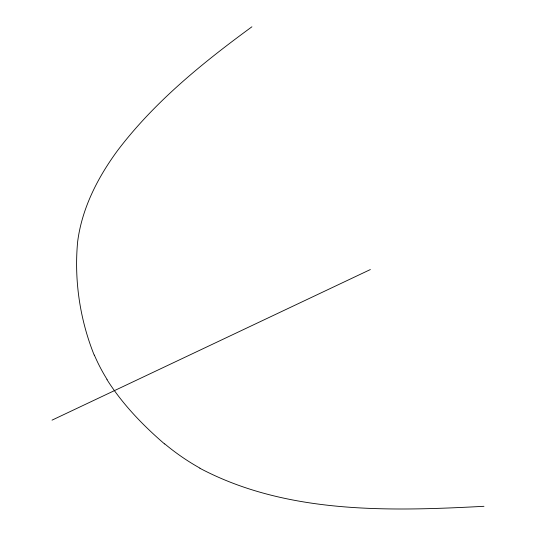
<?xml version="1.0" encoding="UTF-8"?>
<svg xmlns="http://www.w3.org/2000/svg" width="536" height="536" viewBox="0 0 536 536"><rect width="100%" height="100%" fill="white"/><g stroke="black" fill="none" stroke-linecap="round" stroke-linejoin="round"><path stroke-width="0.8" d="M251.913 26.8C202.789 62.732 154.696 101.619 117.686 150.402C97.827 177.356 81.934 208.209 77.64 241.77C74.035 280.047 79.877 319.429 94.195 355.113M52.032 420.15L370.363 269.554M483.968 506.306C388.801 511.378 286.552 514.091 199.854 468.256M164.619 444.002C142.737 425.155 122.402 404.07 106.939 379.562M107.1 379.488A152.747 121.283 46.7 0 1 94.363 355.08M199.921 468.102A195.405 162.656 46.5 0 1 164.72 443.862"/></g></svg>
